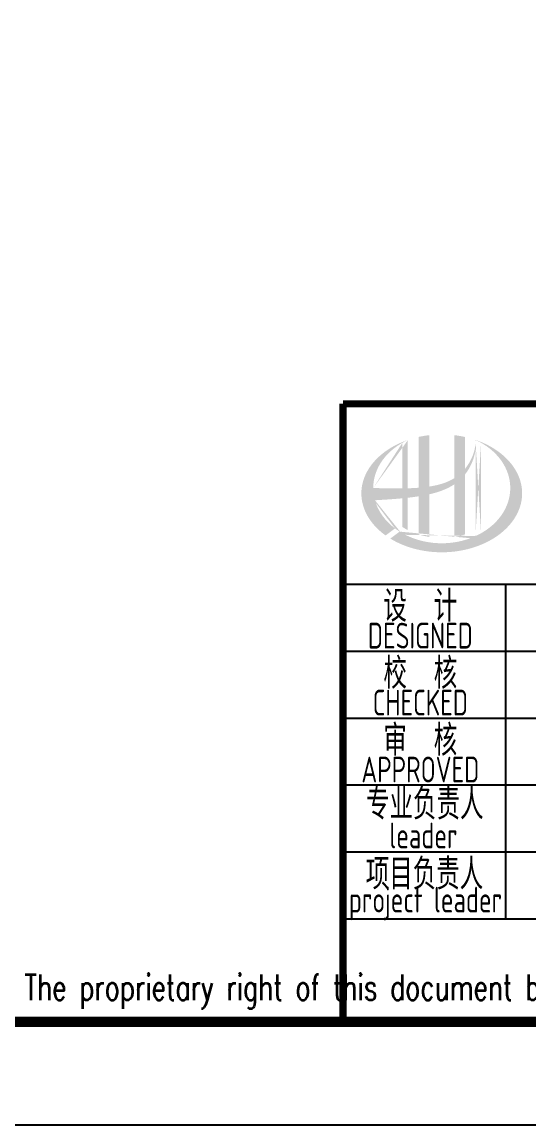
# Model space of a CAD drawing. Extents: x 5066963 to 5185393, y -485691 to -238129.
# Drawn here: x 5157810 to 5162728, y -422737 to -412032 of the extents above; entities that cross this region are included whole.
import ezdxf
from ezdxf.enums import TextEntityAlignment as Align

# ---------------------------------------------------------------- set-up
doc = ezdxf.new("R2010")
doc.units = 0
doc.header["$LTSCALE"] = 1000
doc.header["$MEASUREMENT"] = 0
doc.layers.get('0').update_dxf_attribs({"linetype": 'CONTINUOUS'})
doc.layers.add('PUB_TITLE', color=4, linetype='CONTINUOUS')
doc.styles.add('AHD', font='sceie.shx', dxfattribs={"width": 0.7, "bigfont": 'sceic.shx'})
doc.styles.add('ECEC_TQ', font='txt_l.shx', dxfattribs={"bigfont": 'hztxt_l.shx'})

msp = doc.modelspace()

# ---------------------------------------------------------------- hatches: boundary and pattern name
h = msp.add_hatch(color=256)
edge = h.paths.add_edge_path()
edge.add_spline(control_points=[(5161760.6, -416615.7), (5161766.7, -416614.3), (5161772.8, -416612.9), (5161821.9, -416601), (5161864.5, -416588), (5161939.5, -416556.9), (5161972.4, -416539.9), (5162003.3, -416519.3)], knot_values=[61.629012, 61.629012, 61.629012, 61.629012, 63.3304306, 63.3304306, 75.3536336, 75.3536336, 85.3986489, 85.3986489, 85.3986489, 85.3986489], degree=3, periodic=0)
edge.add_line((5162003.3, -416519.3), (5162003.3, -417029.5))
edge.add_spline(control_points=[(5162003.3, -417029.5), (5162020.4, -417026.8), (5162037.5, -417023.5), (5162072.2, -417015.4), (5162089.9, -417010.6), (5162107.3, -417005.1)], knot_values=[4.9084564, 4.9084564, 4.9084564, 4.9084564, 4.9928212, 4.9928212, 5.0830337, 5.0830337, 5.0830337, 5.0830337], degree=3, periodic=0)
edge.add_line((5162107.3, -417005.1), (5162107.3, -416423.7))
edge.add_spline(control_points=[(5162107.3, -416423.7), (5162115.9, -416412.7), (5162124.1, -416401.4), (5162150.2, -416361.7), (5162165.9, -416331.8), (5162195.1, -416259), (5162206.3, -416215.2), (5162211, -416169.9), (5162211.2, -416168.6), (5162211.3, -416167.3)], knot_values=[97.9917441, 97.9917441, 97.9917441, 97.9917441, 101.6421898, 101.6421898, 110.3379755, 110.3379755, 121.9343221, 121.9343221, 122.2706915, 122.2706915, 122.2706915, 122.2706915], degree=3, periodic=0)
edge.add_line((5162211.3, -416167.3), (5162211.3, -416096.9))
edge.add_spline(control_points=[(5162211.3, -416096.9), (5162211.2, -416104.6), (5162210.8, -416112.2), (5162210.3, -416119.9)], knot_values=[126.194075, 126.194075, 126.194075, 126.194075, 128.3967624, 128.3967624, 128.3967624, 128.3967624], degree=3, periodic=0)
edge.add_spline(control_points=[(5162210.3, -416119.9), (5162209.8, -416126.1), (5162209.2, -416132.3), (5162208.4, -416138.6)], knot_values=[124.4170495, 124.4170495, 124.4170495, 124.4170495, 126.194075, 126.194075, 126.194075, 126.194075], degree=3, periodic=0)
edge.add_spline(control_points=[(5162208.4, -416138.6), (5162207.3, -416147.7), (5162205.8, -416156.8), (5162204, -416165.9)], knot_values=[121.8052898, 121.8052898, 121.8052898, 121.8052898, 124.4170495, 124.4170495, 124.4170495, 124.4170495], degree=3, periodic=0)
edge.add_spline(control_points=[(5162204, -416165.9), (5162201.6, -416178.1), (5162198.7, -416190.2), (5162195.2, -416202.2)], knot_values=[118.3157402, 118.3157402, 118.3157402, 118.3157402, 121.8052898, 121.8052898, 121.8052898, 121.8052898], degree=3, periodic=0)
edge.add_spline(control_points=[(5162195.2, -416202.2), (5162191.7, -416214.3), (5162187.6, -416226.3), (5162183.1, -416238.2)], knot_values=[114.7959879, 114.7959879, 114.7959879, 114.7959879, 118.3157402, 118.3157402, 118.3157402, 118.3157402], degree=3, periodic=0)
edge.add_spline(control_points=[(5162183.1, -416238.2), (5162178.6, -416249.9), (5162173.6, -416261.4), (5162168.2, -416272.8)], knot_values=[111.3296409, 111.3296409, 111.3296409, 111.3296409, 114.7959879, 114.7959879, 114.7959879, 114.7959879], degree=3, periodic=0)
edge.add_spline(control_points=[(5162168.2, -416272.8), (5162162.7, -416284.3), (5162156.7, -416295.7), (5162150.2, -416306.7)], knot_values=[107.7952896, 107.7952896, 107.7952896, 107.7952896, 111.3296409, 111.3296409, 111.3296409, 111.3296409], degree=3, periodic=0)
edge.add_spline(control_points=[(5162150.2, -416306.7), (5162143.9, -416317.6), (5162137.2, -416328.1), (5162130.1, -416338.4)], knot_values=[104.3435789, 104.3435789, 104.3435789, 104.3435789, 107.7952896, 107.7952896, 107.7952896, 107.7952896], degree=3, periodic=0)
edge.add_spline(control_points=[(5162130.1, -416338.4), (5162122.9, -416348.8), (5162115.2, -416358.8), (5162107.3, -416368.5)], knot_values=[100.8506997, 100.8506997, 100.8506997, 100.8506997, 104.3435789, 104.3435789, 104.3435789, 104.3435789], degree=3, periodic=0)
edge.add_line((5162107.3, -416368.5), (5162107.3, -416059.2))
edge.add_spline(control_points=[(5162107.3, -416059.2), (5162073.2, -416051.7), (5162038.4, -416045.8), (5162003.3, -416041.7)], knot_values=[4.4239994, 4.4239994, 4.4239994, 4.4239994, 4.5587406, 4.5587406, 4.5587406, 4.5587406], degree=3, periodic=0)
edge.add_line((5162003.3, -416041.7), (5162003.3, -416459.8))
edge.add_spline(control_points=[(5162003.3, -416459.8), (5161931.3, -416504.4), (5161847.1, -416527.6), (5161760.6, -416540.6)], knot_values=[63.2462151, 63.2462151, 63.2462151, 63.2462151, 87.6891235, 87.6891235, 87.6891235, 87.6891235], degree=3, periodic=0)
edge.add_line((5161760.6, -416540.6), (5161760.6, -416041.7))
edge.add_spline(control_points=[(5161760.6, -416041.7), (5161725.4, -416045.8), (5161690.7, -416051.7), (5161656.6, -416059.2)], knot_values=[4.8660382, 4.8660382, 4.8660382, 4.8660382, 5.0007773, 5.0007773, 5.0007773, 5.0007773], degree=3, periodic=0)
edge.add_line((5161656.6, -416059.2), (5161656.6, -416552.1))
edge.add_spline(control_points=[(5161656.6, -416552.1), (5161654.9, -416552.2), (5161620, -416554.8), (5161585.4, -416556.6), (5161552.6, -416557.6)], knot_values=[43.6573559, 43.6573559, 43.6573559, 43.6573559, 44.1342527, 53.4970917, 53.4970917, 53.4970917, 53.4970917], degree=3, periodic=0)
edge.add_line((5161552.6, -416557.6), (5161552.6, -416088.5))
edge.add_spline(control_points=[(5161552.6, -416088.5), (5161535.6, -416094.3), (5161518.8, -416100.6), (5161502.4, -416107.4)], knot_values=[5.1415698, 5.1415698, 5.1415698, 5.1415698, 5.2129208, 5.2129208, 5.2129208, 5.2129208], degree=3, periodic=0)
edge.add_spline(control_points=[(5161502.4, -416107.4), (5161495.5, -416110.2), (5161488.7, -416113.1), (5161456.4, -416127.3), (5161431.9, -416139.5), (5161408.4, -416152.7)], knot_values=[5.2129208, 5.2129208, 5.2129208, 5.2129208, 5.2429596, 5.2429596, 5.3556227, 5.3556227, 5.3556227, 5.3556227], degree=3, periodic=0)
edge.add_spline(control_points=[(5161408.4, -416152.7), (5161393.5, -416161.1), (5161379.1, -416169.8), (5161365.1, -416178.9)], knot_values=[5.3556227, 5.3556227, 5.3556227, 5.3556227, 5.4269737, 5.4269737, 5.4269737, 5.4269737], degree=3, periodic=0)
edge.add_spline(control_points=[(5161365.1, -416178.9), (5161357.7, -416183.8), (5161350.4, -416188.7), (5161336.9, -416198.2), (5161330.7, -416202.7), (5161324.5, -416207.3)], knot_values=[5.4269737, 5.4269737, 5.4269737, 5.4269737, 5.4647645, 5.4647645, 5.4983247, 5.4983247, 5.4983247, 5.4983247], degree=3, periodic=0)
edge.add_spline(control_points=[(5161324.5, -416207.3), (5161298.5, -416226.9), (5161274.4, -416247.7), (5161252.5, -416269.7)], knot_values=[5.4983247, 5.4983247, 5.4983247, 5.4983247, 5.6410266, 5.6410266, 5.6410266, 5.6410266], degree=3, periodic=0)
edge.add_spline(control_points=[(5161252.5, -416269.7), (5161245.5, -416276.7), (5161238.8, -416283.8), (5161218.3, -416306.4), (5161205.4, -416322.2), (5161193.6, -416338.4)], knot_values=[5.6410266, 5.6410266, 5.6410266, 5.6410266, 5.6865694, 5.6865694, 5.7837285, 5.7837285, 5.7837285, 5.7837285], degree=3, periodic=0)
edge.add_spline(control_points=[(5161193.6, -416338.4), (5161178.5, -416359.2), (5161165.2, -416380.6), (5161152.1, -416405.6), (5161150.5, -416408.7), (5161148.9, -416411.9)], knot_values=[5.7837285, 5.7837285, 5.7837285, 5.7837285, 5.9083744, 5.9083744, 5.9264305, 5.9264305, 5.9264305, 5.9264305], degree=3, periodic=0)
edge.add_spline(control_points=[(5161148.9, -416411.9), (5161136.4, -416437), (5161126.4, -416462.7), (5161118.9, -416488.6)], knot_values=[5.9264305, 5.9264305, 5.9264305, 5.9264305, 6.0691324, 6.0691324, 6.0691324, 6.0691324], degree=3, periodic=0)
edge.add_spline(control_points=[(5161118.9, -416488.6), (5161115.7, -416499.7), (5161112.9, -416510.9), (5161107.5, -416537), (5161105.3, -416552.1), (5161103.8, -416567.1)], knot_values=[6.0691324, 6.0691324, 6.0691324, 6.0691324, 6.1301793, 6.1301793, 6.2118343, 6.2118343, 6.2118343, 6.2118343], degree=3, periodic=0)
edge.add_spline(control_points=[(5161103.8, -416567.1), (5161102.6, -416580.3), (5161101.9, -416593.5), (5161101.9, -416606.7)], knot_values=[6.2118343, 6.2118343, 6.2118343, 6.2118343, 6.2831853, 6.2831853, 6.2831853, 6.2831853], degree=3, periodic=0)
edge.add_spline(control_points=[(5161101.9, -416606.7), (5161101.9, -416616), (5161102.3, -416625.4), (5161102.9, -416634.7)], knot_values=[6.2831853, 6.2831853, 6.2831853, 6.2831853, 6.3336547, 6.3336547, 6.3336547, 6.3336547], degree=3, periodic=0)
edge.add_spline(control_points=[(5161102.9, -416634.7), (5161104.1, -416653.3), (5161106.7, -416671.9), (5161110.4, -416690.5)], knot_values=[6.3336547, 6.3336547, 6.3336547, 6.3336547, 6.4345936, 6.4345936, 6.4345936, 6.4345936], degree=3, periodic=0)
edge.add_spline(control_points=[(5161110.4, -416690.5), (5161110.7, -416691.7), (5161110.9, -416692.9), (5161114.9, -416711.4), (5161119.6, -416728.6), (5161125.5, -416745.6)], knot_values=[6.4345936, 6.4345936, 6.4345936, 6.4345936, 6.4412784, 6.4412784, 6.5355325, 6.5355325, 6.5355325, 6.5355325], degree=3, periodic=0)
edge.add_spline(control_points=[(5161125.5, -416745.6), (5161131.7, -416763.8), (5161139.3, -416781.9), (5161148, -416799.7)], knot_values=[6.5355325, 6.5355325, 6.5355325, 6.5355325, 6.6364714, 6.6364714, 6.6364714, 6.6364714], degree=3, periodic=0)
edge.add_spline(control_points=[(5161148, -416799.7), (5161150.2, -416804.1), (5161152.5, -416808.6), (5161161.8, -416826.2), (5161169.5, -416839.3), (5161177.9, -416852.1)], knot_values=[6.6364714, 6.6364714, 6.6364714, 6.6364714, 6.6618943, 6.6618943, 6.7374102, 6.7374102, 6.7374102, 6.7374102], degree=3, periodic=0)
edge.add_spline(control_points=[(5161177.9, -416852.1), (5161189.1, -416869.3), (5161201.4, -416886.1), (5161215, -416902.5)], knot_values=[6.7374102, 6.7374102, 6.7374102, 6.7374102, 6.8383491, 6.8383491, 6.8383491, 6.8383491], degree=3, periodic=0)
edge.add_spline(control_points=[(5161215, -416902.5), (5161220.9, -416909.6), (5161227, -416916.7), (5161241.6, -416932.6), (5161250.1, -416941.5), (5161259, -416950.1)], knot_values=[6.8383491, 6.8383491, 6.8383491, 6.8383491, 6.8825101, 6.8825101, 6.939288, 6.939288, 6.939288, 6.939288], degree=3, periodic=0)
edge.add_spline(control_points=[(5161259, -416950.1), (5161274.8, -416965.5), (5161291.6, -416980.3), (5161309.5, -416994.5)], knot_values=[6.939288, 6.939288, 6.939288, 6.939288, 7.0402268, 7.0402268, 7.0402268, 7.0402268], degree=3, periodic=0)
edge.add_spline(control_points=[(5161309.5, -416994.5), (5161318.5, -417001.6), (5161327.7, -417008.6), (5161337.1, -417015.3)], knot_values=[7.0402268, 7.0402268, 7.0402268, 7.0402268, 7.0906963, 7.0906963, 7.0906963, 7.0906963], degree=3, periodic=0)
edge.add_line((5161337.1, -417015.3), (5161428.3, -416947))
edge.add_ellipse((5161881.9, -416554.7), major_axis=(665, 0), ratio=0.8066765, start_angle=192.81901, end_angle=226.98533, ccw=False)
edge.add_spline(control_points=[(5161233.5, -416673.7), (5161257.5, -416672.2), (5161281.6, -416670.8), (5161370.3, -416665.3), (5161435.1, -416661), (5161500.6, -416654.6)], knot_values=[11.3982633, 11.3982633, 11.3982633, 11.3982633, 18.4072897, 18.4072897, 37.1809397, 37.1809397, 37.1809397, 37.1809397], degree=3, periodic=0)
edge.add_line((5161500.6, -416654.6), (5161500.6, -416933.7))
edge.add_spline(control_points=[(5161500.6, -416933.7), (5161504.2, -416935.9), (5161507.8, -416938.1), (5161524.7, -416948.3), (5161538.5, -416955.9), (5161552.6, -416963.1)], knot_values=[4.0499446, 4.0499446, 4.0499446, 4.0499446, 4.0720206, 4.0720206, 4.153257, 4.153257, 4.153257, 4.153257], degree=3, periodic=0)
edge.add_line((5161552.6, -416963.1), (5161552.6, -416649.2))
edge.add_spline(control_points=[(5161552.6, -416649.2), (5161584.8, -416645.5), (5161617.2, -416641.3), (5161652, -416635.9), (5161654.3, -416635.5), (5161656.6, -416635.2)], knot_values=[42.1350086, 42.1350086, 42.1350086, 42.1350086, 51.3072277, 51.3072277, 51.9485742, 51.9485742, 51.9485742, 51.9485742], degree=3, periodic=0)
edge.add_line((5161656.6, -416635.2), (5161656.6, -417005.1))
edge.add_spline(control_points=[(5161656.6, -417005.1), (5161690.2, -417015.7), (5161725.1, -417023.9), (5161760.6, -417029.5)], knot_values=[4.3417397, 4.3417397, 4.3417397, 4.3417397, 4.5163155, 4.5163155, 4.5163155, 4.5163155], degree=3, periodic=0)
edge.add_line((5161760.6, -417029.5), (5161760.6, -416615.7))
edge = h.paths.add_edge_path(flags=16)
edge.add_ellipse((5161881.9, -416554.7), major_axis=(665, 0), ratio=0.8066765, start_angle=124.98746, end_angle=179.99898, ccw=False)
edge.add_line((5161500.6, -416115.2), (5161500.6, -416558.8))
edge.add_spline(control_points=[(5161500.6, -416558.8), (5161405.3, -416560.1), (5161311.3, -416557.1), (5161216.9, -416554.7)], knot_values=[11.2737302, 11.2737302, 11.2737302, 11.2737302, 38.6875129, 38.6875129, 38.6875129, 38.6875129], degree=3, periodic=0)
edge = h.paths.add_edge_path()
edge.add_spline(control_points=[(5161383.1, -417045.8), (5161414.2, -417064.8), (5161447.3, -417082.1), (5161531.9, -417119.3), (5161585.2, -417137.2), (5161695.9, -417163.7), (5161753.4, -417172.5), (5161869.5, -417180.2), (5161928.2, -417179.3), (5162043.8, -417167.8), (5162100.6, -417157.3), (5162209.7, -417127.2), (5162261.8, -417107.7), (5162358.7, -417060.8), (5162403.5, -417033.5), (5162483.4, -416972.5), (5162518.6, -416939), (5162577.9, -416867.5), (5162602.1, -416829.6), (5162638.4, -416751.5), (5162650.7, -416711.3), (5162663.3, -416630.1), (5162663.6, -416589.1), (5162652.1, -416507.6), (5162640.3, -416467.1), (5162604.7, -416388.4), (5162580.9, -416350.2), (5162522.1, -416278), (5162487, -416244), (5162407.2, -416182.4), (5162362.5, -416154.7), (5162281.3, -416114.9), (5162246.9, -416100.7), (5162211.3, -416088.5)], knot_values=[0.8864206, 0.8864206, 0.8864206, 0.8864206, 1.0405566, 1.0405566, 1.2611724, 1.2611724, 1.4817883, 1.4817883, 1.7024042, 1.7024042, 1.9230201, 1.9230201, 2.1436359, 2.1436359, 2.3642518, 2.3642518, 2.5848677, 2.5848677, 2.8054836, 2.8054836, 3.0260994, 3.0260994, 3.2467153, 3.2467153, 3.4685202, 3.4685202, 3.6903251, 3.6903251, 3.9121301, 3.9121301, 4.133935, 4.133935, 4.2832086, 4.2832086, 4.2832086, 4.2832086], degree=3, periodic=0)
edge.add_line((5162211.3, -416088.5), (5162211.3, -416088.5))
edge.add_spline(control_points=[(5162211.3, -416088.6), (5162211.3, -416091.4), (5162211.3, -416094.1), (5162211.3, -416096.9)], knot_values=[128.3967624, 128.3967624, 128.3967624, 128.3967624, 129.1921934, 129.1921934, 129.1921934, 129.1921934], degree=3, periodic=0)
edge.add_line((5162211.3, -416096.9), (5162211.3, -417020.8))
edge.add_ellipse((5161881.9, -416554.7), major_axis=(665, 0), ratio=0.8066765, start_angle=232.10542, end_angle=299.68334, ccw=False)
edge.add_line((5161473.5, -416978.1), (5161383.1, -417045.8))
edge = h.paths.add_edge_path(flags=16)
edge.add_ellipse((5161881.9, -416554.7), major_axis=(665, 0), ratio=0.8066765, start_angle=304.98746, end_angle=415.01211, ccw=False)
edge.add_line((5162263.3, -416994.2), (5162263.3, -416115.2))

# ---------------------------------------------------------------- linework, layer by layer
for p, q in [((5160924.1, -417487.3), (5171924.1, -417487.3)), ((5162504.1, -420737.3), (5162504.1, -417487.3)), ((5162504.1, -420737.3), (5162504.1, -417487.3)), ((5162504.1, -420737.3), (5162504.1, -417487.3)), ((5160924.1, -418137.3), (5166424.1, -418137.3)), ((5160924.1, -418787.3), (5166424.1, -418787.3)), ((5160924.1, -419437.3), (5166424.1, -419437.3)), ((5160924.1, -420087.3), (5166424.1, -420087.3)), ((5160924.1, -420737.3), (5178924.1, -420737.3)), ((5160924.1, -421737.3), (5178924.1, -421737.3))]:
    msp.add_line(p, q)
at = {"const_width": 70}
for points in [[(5160924.1, -415737.3), (5160924.1, -421737.3)], [(5178924.1, -415737.3), (5160924.1, -415737.3)]]:
    msp.add_lwpolyline(points, dxfattribs=at)
at = {"layer": 'PUB_TITLE', "color": 4}
msp.add_lwpolyline([(5095824.1, -422737.3), (5179924.1, -422737.3), (5179924.1, -363337.3), (5095824.1, -363337.3)], close=True, dxfattribs=at)
at = {"layer": 'PUB_TITLE', "color": 4, "const_width": 100}
msp.add_lwpolyline([(5098324.1, -421737.3), (5178924.1, -421737.3), (5178924.1, -364337.3), (5098324.1, -364337.3)], close=True, dxfattribs=at)

# ---------------------------------------------------------------- texts
for s, height, style, width, p in [('设  计', 300, 'AHD', 0.8, (5161674.1, -417687.3)), ('设  计', 300, 'AHD', 0.8, (5161674.1, -417687.3)), ('DESIGNED', 250, 'AHD', 0.8, (5161674.1, -417987.3)), ('DESIGNED', 250, 'AHD', 0.8, (5161674.1, -417987.3)), ('校  核', 300, 'AHD', 0.8, (5161674.1, -418337.3)), ('校  核', 300, 'AHD', 0.8, (5161674.1, -418337.3)), ('CHECKED', 250, 'AHD', 0.8, (5161674.1, -418637.3)), ('CHECKED', 250, 'AHD', 0.8, (5161674.1, -418637.3)), ('审  核', 300, 'AHD', 0.8, (5161674.1, -418987.3)), ('审  核', 300, 'AHD', 0.8, (5161674.1, -418987.3)), ('APPROVED', 250, 'AHD', 0.8, (5161674.1, -419287.3)), ('APPROVED', 250, 'AHD', 0.8, (5161674.1, -419287.3)), ('专业负责人', 300, 'AHD', 0.8, (5161717.1, -419607.3)), ('leader', 250, 'AHD', 0.8, (5161704.1, -419927.3)), ('项目负责人', 300, 'AHD', 0.8, (5161714.1, -420287.3)), ('project leader', 250, 'AHD', 0.8, (5161724.1, -420587.3)), ('The proprietary right of this document belongs to Anhui Huadong Chemical And Medical Engineering  Co.,Ltd.  and any replication or transfer to the 3rd. side is forbidden without its permission. ', 250, 'ECEC_TQ', 0.72, (5169924.1, -421437.3))]:
    msp.add_text(s, height=height, dxfattribs=dict(style=style, width=width)).set_placement(p, align=Align.MIDDLE)

doc.saveas('drawing.dxf')
